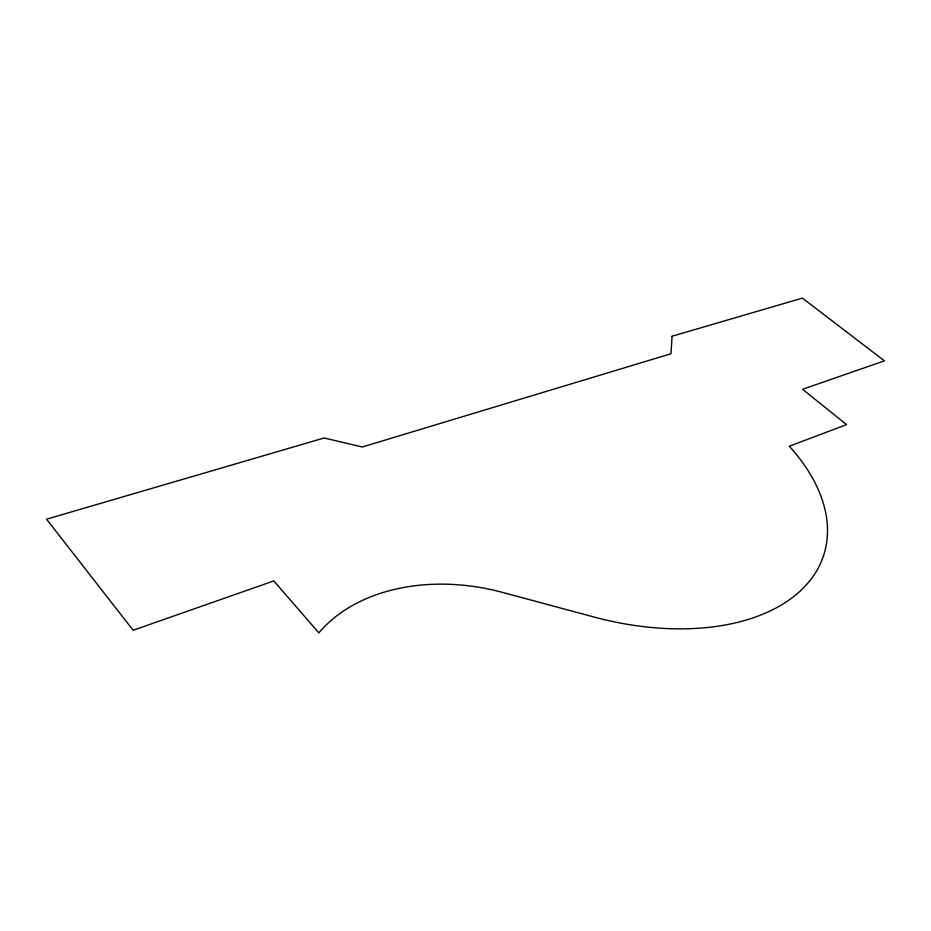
<?xml version="1.0" encoding="UTF-8"?>
<svg xmlns="http://www.w3.org/2000/svg" width="931" height="931" viewBox="0 0 931 931"><rect width="100%" height="100%" fill="white"/><g stroke="black" fill="none" stroke-linecap="round" stroke-linejoin="round"><path stroke-width="1.4" d="M672.089 336.231L670.972 353.757L362.252 446.996L324.163 437.989L46.55 519.195L133.145 630.252L273.795 580.932L318.856 632.882A174.667 126.639 14.6 0 1 502.053 592.291L594.164 617.055A216.83 129.537 17.8 0 0 798.216 592.826A216.83 129.537 17.8 0 0 789.337 446.24L846.547 424.617L802.58 389.263L884.45 360.867L802.406 298.118L672.089 336.231"/></g></svg>
